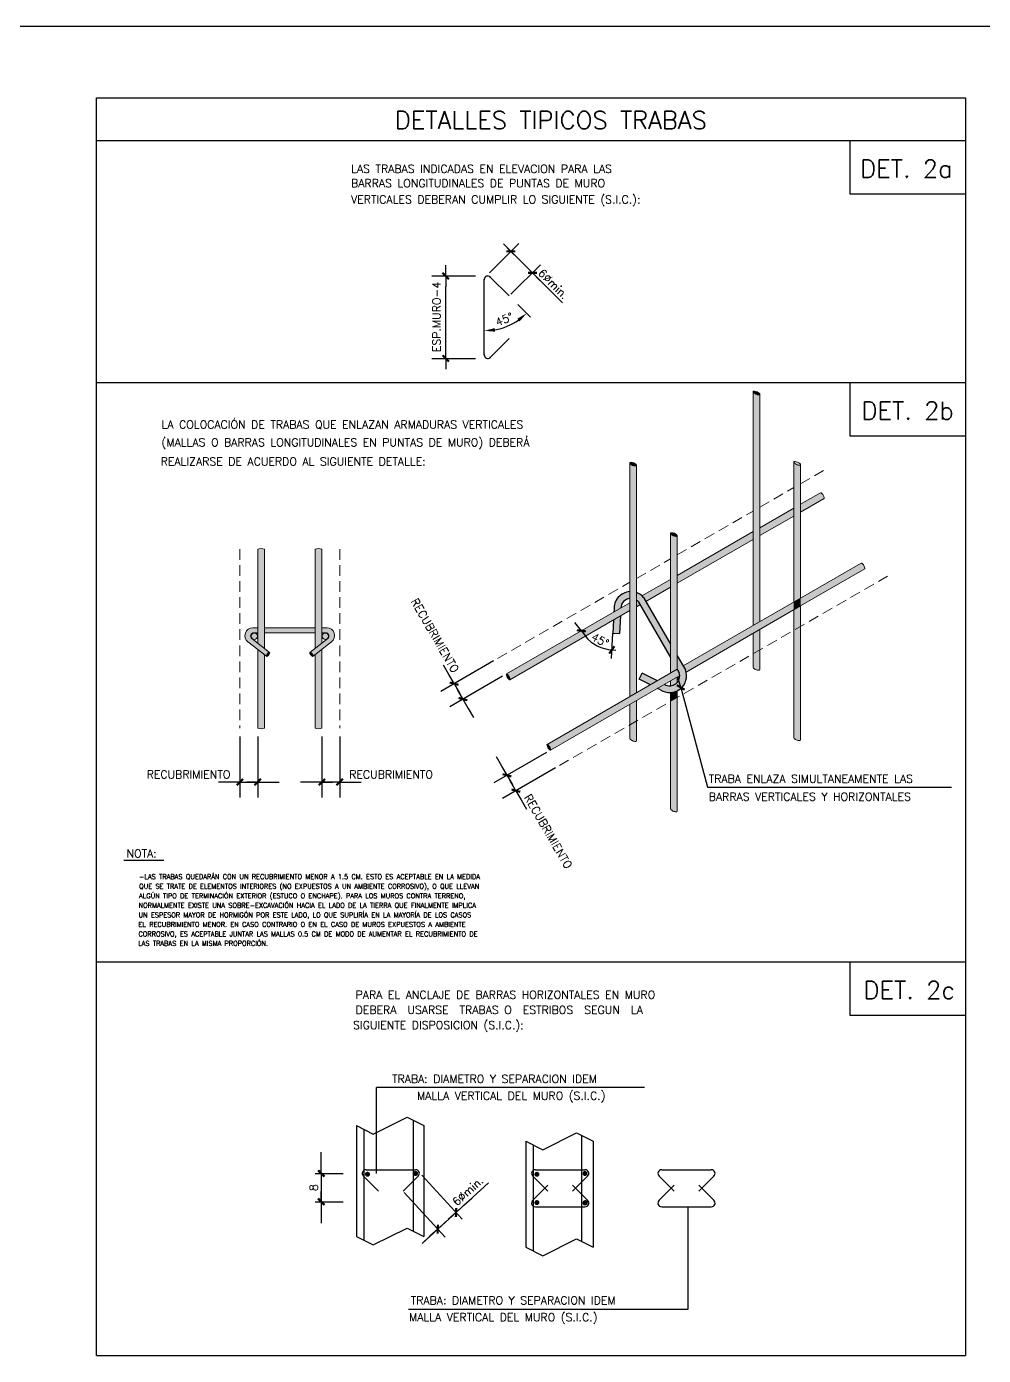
# Model space of a CAD drawing. Extents: x -5074 to 9257, y 66 to 14849.
# Drawn here: x 3174 to 4518, y 2256 to 4123 of the extents above; entities that cross this region are included whole.
import ezdxf
from ezdxf.enums import TextEntityAlignment as Align

# ---------------------------------------------------------------- set-up
doc = ezdxf.new("R2010")
doc.units = 0
doc.header["$LTSCALE"] = 30
doc.header["$MEASUREMENT"] = 0
doc.linetypes.add('DASHED', pattern=[0.75, 0.5, -0.25])
doc.layers.get('0').update_dxf_attribs({"linetype": 'CONTINUOUS'})
for name, color, linetype in [('contraflechas', 3, 'CONTINUOUS'), ('RLA-CORTES', 5, 'CONTINUOUS'), ('RLA-FORMATO', 7, 'CONTINUOUS'), ('RLA-TEXTOS1', 9, 'CONTINUOUS')]:
    doc.layers.add(name, color=color, linetype=linetype)
doc.layers.add('Structural Rebar', color=7, linetype='CONTINUOUS', lineweight=15)
doc.styles.add('ROMANS', font='romans.shx', dxfattribs={"height": 11.25})
doc.dimstyles.new('ING20', dxfattribs={"dimscale": 50, "dimtxt": 0.27, "dimasz": 0.3, "dimexe": 0.3, "dimexo": 1, "dimgap": 0.1, "dimtad": 1, "dimlfac": 0.4, "dimzin": 12, "dimdsep": 46, "dimtxsty": 'ROMANS', "dimblk1": 'TICK1', "dimblk2": 'TICK1', "dimsah": 1, "dimcen": 0.09, "dimse1": 1, "dimse2": 1, "dimclrd": 2, "dimclre": 1, "dimclrt": 3, "dimadec": 0, "dimazin": 0, "dimtfac": 1, "dimtix": 1, "dimtmove": 2, "dimatfit": 3, "dimldrblk": 'TICK1', "dimfxl": 1, "dimtolj": 1, "dimtzin": 12, "dimarcsym": 0})
doc.dimstyles.new('ING50', dxfattribs={"dimscale": 50, "dimtxt": 0.27, "dimasz": 0.3, "dimexe": 0.3, "dimexo": 1, "dimgap": 0.1, "dimtad": 1, "dimdec": 1, "dimzin": 12, "dimdsep": 46, "dimtxsty": 'ROMANS', "dimblk1": 'TICK1', "dimblk2": 'TICK1', "dimsah": 1, "dimcen": 0.09, "dimse1": 1, "dimse2": 1, "dimclrd": 2, "dimclre": 1, "dimclrt": 3, "dimadec": 0, "dimazin": 0, "dimtfac": 1, "dimtdec": 1, "dimtix": 1, "dimtmove": 2, "dimatfit": 3, "dimldrblk": 'TICK1', "dimfxl": 1, "dimtolj": 1, "dimtzin": 12, "dimarcsym": 0})

# ---------------------------------------------------------------- blocks, each defined once
blk = doc.blocks.new('TICK1')
at = {"color": 2}
for points in [[(0, 0), (-1, 0)], [(0, 0), (1, 0)]]:
    blk.add_lwpolyline(points, dxfattribs=at)
at = {"color": 2, "const_width": 0.2}
blk.add_lwpolyline([(-0.3, -0.3), (0.3, 0.3)], dxfattribs=at)
blk = doc.blocks.new('*D16')
at = {"layer": 'RLA-CORTES', "color": 2, "lineweight": -2, "transparency": 16777216}
for p, q in [((3587.5, 2526.4), (3587.5, 2541.4)), ((3587.5, 2511.4), (3587.5, 2471.6)), ((3587.5, 2456.6), (3587.5, 2441.6))]:
    blk.add_line(p, q, dxfattribs=at)
at = {"layer": 'RLA-CORTES', "color": 2, "lineweight": -2, "transparency": 16777216, "xscale": 15, "yscale": 15, "zscale": 15}
for p, rotation in [((3587.5, 2511.4), 270), ((3587.5, 2471.6), 90)]:
    blk.add_blockref('TICK1', p, dxfattribs=dict(at, rotation=rotation))
at = {"layer": 'RLA-CORTES', "color": 3, "transparency": 16777216, "insert": (3576.9, 2491.5), "char_height": 11.25, "attachment_point": 5, "rotation": 90, "style": 'ROMANS'}
blk.add_mtext('\\A1;8', dxfattribs=at)
blk = doc.blocks.new('*D17')
at = {"layer": 'RLA-CORTES', "color": 2, "lineweight": -2, "transparency": 16777216}
for p, q in [((3787.9, 2466.7), (3798.9, 2476.8)), ((3751.1, 2433.2), (3776.8, 2456.6)), ((3740.1, 2423.1), (3729, 2412.9))]:
    blk.add_line(p, q, dxfattribs=at)
at = {"layer": 'RLA-CORTES', "color": 2, "lineweight": -2, "transparency": 16777216, "xscale": 15, "yscale": 15, "zscale": 15}
for p, rotation in [((3776.8, 2456.6), 222.4095177211355), ((3751.1, 2433.2), 42.40951772113545)]:
    blk.add_blockref('TICK1', p, dxfattribs=dict(at, rotation=rotation))
at = {"layer": 'RLA-CORTES', "color": 3, "transparency": 16777216, "insert": (3793.3, 2486.5), "char_height": 11.25, "attachment_point": 5, "rotation": 42.4095, "style": 'ROMANS'}
blk.add_mtext('\\A1;6%%Cmin.', dxfattribs=at)
blk = doc.blocks.new('*D18')
at = {"layer": 'RLA-CORTES', "color": 2, "lineweight": -2, "transparency": 16777216}
blk.add_line((3762.3, 3671.7), (3762.3, 3757.6), dxfattribs=at)
at = {"layer": 'RLA-CORTES', "color": 2, "lineweight": -2, "transparency": 16777216, "xscale": 15, "yscale": 15, "zscale": 15}
for p, rotation in [((3762.3, 3772.6), 90), ((3762.3, 3656.7), 270)]:
    blk.add_blockref('TICK1', p, dxfattribs=dict(at, rotation=rotation))
at = {"layer": 'RLA-CORTES', "color": 3, "transparency": 16777216, "insert": (3749.5, 3715), "char_height": 11.25, "attachment_point": 5, "rotation": 90, "style": 'ROMANS'}
blk.add_mtext('\\A1;ESP.MURO-4', dxfattribs=at)
blk = doc.blocks.new('*D19')
at = {"layer": 'RLA-CORTES', "color": 2, "lineweight": -2, "transparency": 16777216}
blk.add_arc((3816.4, 3779.6), 84.1, 280.2315, 304.7685, dxfattribs=at)
at = {"layer": 'RLA-CORTES', "color": 2, "transparency": 16777216}
for points in [[(3862.8, 3712.5), (3866, 3708.6), (3875.9, 3720.2)], [(3831.6, 3694.4), (3831.1, 3699.4), (3816.4, 3695.5)]]:
    blk.add_solid(points, dxfattribs=at)
at = {"layer": 'RLA-CORTES', "color": 3, "transparency": 16777216, "insert": (3844.5, 3711.7), "char_height": 11.25, "attachment_point": 5, "rotation": 22.5, "style": 'ROMANS'}
blk.add_mtext('\\A1;45°', dxfattribs=at)
blk = doc.blocks.new('*D20')
at = {"layer": 'RLA-CORTES', "color": 2, "lineweight": -2, "transparency": 16777216}
blk.add_line((3864.6, 3796.6), (3873.5, 3787.7), dxfattribs=at)
at = {"layer": 'RLA-CORTES', "color": 2, "lineweight": -2, "transparency": 16777216, "xscale": 15, "yscale": 15, "zscale": 15}
for p, rotation in [((3853.9, 3807.2), 135.0000000000094), ((3884.1, 3777), 315.0000000000094)]:
    blk.add_blockref('TICK1', p, dxfattribs=dict(at, rotation=rotation))
at = {"layer": 'RLA-CORTES', "color": 3, "transparency": 16777216, "insert": (3913.5, 3761.4), "char_height": 11.25, "attachment_point": 5, "rotation": 315, "style": 'ROMANS'}
blk.add_mtext('\\A1;6%%Cmin.', dxfattribs=at)
blk = doc.blocks.new('*D71')
at = {"layer": 'RLA-CORTES', "color": 2, "lineweight": -2, "transparency": 16777216}
for p, q in [((3766.5, 3212.7), (3759, 3225.7)), ((3774, 3199.7), (3786.5, 3178)), ((3794, 3165), (3801.5, 3152.1))]:
    blk.add_line(p, q, dxfattribs=at)
at = {"layer": 'RLA-CORTES', "color": 2, "lineweight": -2, "transparency": 16777216, "xscale": 15, "yscale": 15, "zscale": 15}
for p, rotation in [((3774, 3199.7), 299.999999999034), ((3786.5, 3178), 119.999999999034)]:
    blk.add_blockref('TICK1', p, dxfattribs=dict(at, rotation=rotation))
at = {"layer": 'RLA-CORTES', "color": 3, "transparency": 16777216, "insert": (3747.2, 3267.5), "char_height": 11.25, "attachment_point": 5, "rotation": 300, "style": 'ROMANS'}
blk.add_mtext('\\A1;RECUBRIMIENTO', dxfattribs=at)
blk = doc.blocks.new('*D72')
at = {"layer": 'RLA-CORTES', "color": 2, "lineweight": -2, "transparency": 16777216}
for p, q in [((3840.9, 3083.9), (3833.4, 3096.9)), ((3860.9, 3049.3), (3848.4, 3070.9)), ((3868.4, 3036.3), (3875.9, 3023.3))]:
    blk.add_line(p, q, dxfattribs=at)
at = {"layer": 'RLA-CORTES', "color": 2, "lineweight": -2, "transparency": 16777216, "xscale": 15, "yscale": 15, "zscale": 15}
for p, rotation in [((3848.4, 3070.9), 300.0000000009022), ((3860.9, 3049.3), 120.0000000009022)]:
    blk.add_blockref('TICK1', p, dxfattribs=dict(at, rotation=rotation))
at = {"layer": 'RLA-CORTES', "color": 3, "transparency": 16777216, "insert": (3906.2, 2992.1), "char_height": 11.25, "attachment_point": 5, "rotation": 300, "style": 'ROMANS'}
blk.add_mtext('\\A1;RECUBRIMIENTO', dxfattribs=at)
blk = doc.blocks.new('*D73')
at = {"layer": 'RLA-CORTES', "color": 2, "lineweight": -2, "transparency": 16777216}
for p, q in [((3458.1, 3061.5), (3443.1, 3061.5)), ((3473.1, 3061.5), (3498.1, 3061.5)), ((3513.1, 3061.5), (3528.1, 3061.5))]:
    blk.add_line(p, q, dxfattribs=at)
at = {"layer": 'RLA-CORTES', "color": 2, "lineweight": -2, "transparency": 16777216, "xscale": 15, "yscale": 15, "zscale": 15}
for p, rotation in [((3473.1, 3061.5), 359.999999999062), ((3498.1, 3061.5), 179.999999999062)]:
    blk.add_blockref('TICK1', p, dxfattribs=dict(at, rotation=rotation))
at = {"layer": 'RLA-CORTES', "color": 3, "transparency": 16777216, "insert": (3401, 3072.1), "char_height": 11.25, "attachment_point": 5, "style": 'ROMANS'}
blk.add_mtext('\\A1;RECUBRIMIENTO', dxfattribs=at)
blk = doc.blocks.new('*D74')
at = {"layer": 'RLA-CORTES', "color": 2, "lineweight": -2, "transparency": 16777216}
for p, q in [((3573.4, 3061.5), (3558.4, 3061.5)), ((3613.4, 3061.5), (3588.4, 3061.5)), ((3628.4, 3061.5), (3643.4, 3061.5))]:
    blk.add_line(p, q, dxfattribs=at)
at = {"layer": 'RLA-CORTES', "color": 2, "lineweight": -2, "transparency": 16777216, "xscale": 15, "yscale": 15, "zscale": 15}
blk.add_blockref('TICK1', (3588.4, 3061.5), dxfattribs=at)
at = {"layer": 'RLA-CORTES', "color": 2, "lineweight": -2, "transparency": 16777216, "xscale": 15, "yscale": 15, "zscale": 15, "rotation": 180}
blk.add_blockref('TICK1', (3613.4, 3061.5), dxfattribs=at)
at = {"layer": 'RLA-CORTES', "color": 3, "transparency": 16777216, "insert": (3685.5, 3072.1), "char_height": 11.25, "attachment_point": 5, "style": 'ROMANS'}
blk.add_mtext('\\A1;RECUBRIMIENTO', dxfattribs=at)

msp = doc.modelspace()

# ---------------------------------------------------------------- hatches: boundary and pattern name
h = msp.add_hatch(color=9)
edge = h.paths.add_edge_path()
edge.add_ellipse((4198.793, 3608.116), major_axis=(-4.694, 2.003), ratio=0.37048726, start_angle=190.829749, end_angle=367.135965)
edge.add_line((4194.043, 3609.887), (4194.043, 3609.757))
edge.add_ellipse((4198.793, 3608.116), major_axis=(-4.694, 2.003), ratio=0.37048726, start_angle=10.829749, end_angle=187.135965)
edge.add_line((4203.543, 3606.345), (4203.543, 3606.476))
h = msp.add_hatch(color=9)
edge = h.paths.add_edge_path()
edge.add_ellipse((4198.793, 3608.116), major_axis=(-4.694, 2.003), ratio=0.37048726, start_angle=10.829749, end_angle=187.135965, ccw=False)
edge.add_line((4194.043, 3609.431), (4194.043, 3281.455))
edge.add_line((4194.043, 3281.455), (4203.543, 3286.94))
edge.add_line((4203.543, 3286.94), (4203.543, 3606.02))
h.paths.add_polyline_path([(4203.543, 3247.103), (4203.543, 3275.97), (4194.043, 3270.485), (4194.043, 3241.618)])
edge = h.paths.add_edge_path()
edge.add_line((4203.543, 3247.103), (4194.043, 3241.618))
edge.add_line((4194.043, 3241.618), (4194.043, 3222.903))
edge.add_ellipse((4198.793, 3221.132), major_axis=(-4.694, 2.003), ratio=0.37048726, start_angle=7.135965, end_angle=190.829749)
edge.add_line((4203.543, 3219.492), (4203.543, 3247.103))
h = msp.add_hatch(color=9)
edge = h.paths.add_edge_path()
edge.add_ellipse((4025.588, 3508.116), major_axis=(-4.694, 2.003), ratio=0.37048726, start_angle=190.829749, end_angle=367.135965)
edge.add_line((4020.838, 3509.887), (4020.838, 3509.757))
edge.add_ellipse((4025.588, 3508.116), major_axis=(-4.694, 2.003), ratio=0.37048726, start_angle=10.829749, end_angle=187.135965)
edge.add_line((4030.338, 3506.345), (4030.338, 3506.476))
h = msp.add_hatch(color=9)
edge = h.paths.add_edge_path()
edge.add_ellipse((4255.887, 3509.226), major_axis=(-4.694, 2.003), ratio=0.37048726, start_angle=190.829749, end_angle=367.135965)
edge.add_line((4251.137, 3510.997), (4251.137, 3510.867))
edge.add_ellipse((4255.887, 3509.226), major_axis=(-4.694, 2.003), ratio=0.37048726, start_angle=10.829749, end_angle=187.135965)
edge.add_line((4260.637, 3507.455), (4260.637, 3507.586))
edge = h.paths.add_edge_path()
edge.add_ellipse((4255.887, 3509.226), major_axis=(-4.694, 2.003), ratio=0.37048726, start_angle=10.829749, end_angle=187.135965, ccw=False)
edge.add_line((4251.137, 3510.867), (4251.137, 3314.418))
edge.add_line((4251.137, 3314.418), (4260.637, 3319.903))
edge.add_line((4260.637, 3319.903), (4260.637, 3507.455))
h.paths.add_polyline_path([(4260.637, 3308.933), (4251.137, 3303.449), (4251.137, 3274.581), (4260.637, 3280.066)])
edge = h.paths.add_edge_path()
edge.add_line((4260.637, 3280.066), (4251.137, 3274.581))
edge.add_line((4251.137, 3274.581), (4251.137, 3124.013))
edge.add_ellipse((4255.887, 3122.242), major_axis=(-4.694, 2.003), ratio=0.37048726, start_angle=7.135965, end_angle=190.829749)
edge.add_line((4260.637, 3120.602), (4260.637, 3280.066))
h = msp.add_hatch(color=9)
edge = h.paths.add_edge_path()
edge.add_ellipse((4025.588, 3508.116), major_axis=(-4.694, 2.003), ratio=0.37048726, start_angle=10.829749, end_angle=187.135965, ccw=False)
edge.add_line((4020.838, 3509.399), (4020.838, 3181.455))
edge.add_line((4020.838, 3181.455), (4030.338, 3186.94))
edge.add_line((4030.338, 3186.94), (4030.338, 3505.987))
h.paths.add_polyline_path([(4030.338, 3175.97), (4020.838, 3170.485), (4020.838, 3141.618), (4030.338, 3147.103)])
edge = h.paths.add_edge_path()
edge.add_line((4030.338, 3147.103), (4020.838, 3141.618))
edge.add_line((4020.838, 3141.618), (4020.838, 3122.903))
edge.add_ellipse((4025.588, 3121.132), major_axis=(-4.694, 2.003), ratio=0.37048726, start_angle=7.135965, end_angle=190.829749)
edge.add_line((4030.338, 3119.492), (4030.338, 3147.103))
h = msp.add_hatch(color=9)
edge = h.paths.add_edge_path()
edge.add_ellipse((4291.297, 3463.973), major_axis=(-2.375, 4.114), ratio=0.2937154, start_angle=180, end_angle=360)
edge.add_line((4288.922, 3468.086), (4260.637, 3451.756))
edge.add_line((4260.637, 3451.756), (4260.637, 3440.787))
edge.add_line((4260.637, 3440.787), (4293.672, 3459.859))
h.paths.add_polyline_path([(4251.137, 3435.302), (4251.137, 3446.272), (4203.543, 3418.793), (4203.543, 3407.823)])
h.paths.add_polyline_path([(4194.043, 3402.339), (4194.043, 3413.308), (4087.432, 3351.756), (4087.432, 3340.787)])
h = msp.add_hatch(color=9)
edge = h.paths.add_edge_path()
edge.add_ellipse((4082.682, 3409.226), major_axis=(-4.694, 2.003), ratio=0.37048726, start_angle=190.829749, end_angle=367.135965)
edge.add_line((4077.932, 3410.997), (4077.932, 3410.867))
edge.add_ellipse((4082.682, 3409.226), major_axis=(-4.694, 2.003), ratio=0.37048726, start_angle=10.829749, end_angle=187.135965)
edge.add_line((4087.432, 3407.455), (4087.432, 3407.586))
h = msp.add_hatch(color=9)
edge = h.paths.add_edge_path()
edge.add_ellipse((4082.682, 3409.226), major_axis=(-4.694, 2.003), ratio=0.37048726, start_angle=10.829749, end_angle=187.135965, ccw=False)
edge.add_line((4077.932, 3410.541), (4077.932, 3214.418))
edge.add_line((4077.932, 3214.418), (4087.432, 3219.903))
edge.add_line((4087.432, 3219.903), (4087.432, 3407.13))
edge = h.paths.add_edge_path()
edge.add_line((4087.432, 3180.066), (4077.932, 3174.581))
edge.add_line((4077.932, 3174.581), (4077.932, 3024.013))
edge.add_ellipse((4082.682, 3022.242), major_axis=(-4.694, 2.003), ratio=0.37048726, start_angle=7.135965, end_angle=190.829749)
edge.add_line((4087.432, 3020.602), (4087.432, 3180.066))
h.paths.add_polyline_path([(4087.432, 3208.933), (4077.932, 3203.449), (4077.932, 3196.666, 0.19647096), (4087.432, 3201.357)])
h = msp.add_hatch(color=9)
h.paths.add_polyline_path([(3498.136, 3256.706), (3507.636, 3249.321), (3507.636, 3388.563, 0.21151528), (3498.136, 3388.563)])
h.paths.add_polyline_path([(3498.136, 3137.149, 0.15202677), (3507.636, 3137.149), (3507.636, 3240.454), (3498.136, 3247.84)])
h = msp.add_hatch(color=9)
h.paths.add_polyline_path([(3588.375, 3388.563, 0.21151528), (3578.875, 3388.563), (3578.875, 3249.321), (3588.375, 3256.706)])
h.paths.add_polyline_path([(3588.375, 3247.84), (3578.875, 3240.454), (3578.875, 3137.149, 0.15202677), (3588.375, 3137.149)])
h = msp.add_hatch(color=9)
edge = h.paths.add_edge_path()
edge.add_ellipse((4348.391, 3365.083), major_axis=(-2.375, 4.114), ratio=0.2937154, start_angle=180, end_angle=360)
edge.add_line((4346.016, 3369.196), (4260.637, 3319.903))
edge.add_line((4260.637, 3319.903), (4260.637, 3308.933))
edge.add_line((4260.637, 3308.933), (4350.766, 3360.969))
h.paths.add_polyline_path([(4251.137, 3303.449), (4251.137, 3314.418), (4095.66, 3224.653), (4098.873, 3219.088, -0.03356521), (4099.807, 3216.078)])
edge = h.paths.add_edge_path()
edge.add_arc((4076.944, 3210.633), 14.002, 1.337338, 18.442241)
edge.add_line((4090.227, 3215.063), (4087.432, 3219.903))
edge.add_line((4087.432, 3219.903), (3904.877, 3114.505))
edge.add_ellipse((3907.102, 3110.305), major_axis=(-2.375, 4.114), ratio=0.2937154, start_angle=180, end_angle=360, ccw=False)
edge.add_line((3909.627, 3106.277), (4090.942, 3210.96))
h = msp.add_hatch(color=9)
h.paths.add_polyline_path([(4077.932, 3335.302), (4077.932, 3346.272), (4037.87, 3323.142, -0.03392655), (4040.107, 3320.873), (4043.315, 3315.316)])
h.paths.add_polyline_path([(4032.383, 3315.251, 0.0481882), (4030.338, 3317.003), (4030.338, 3307.823), (4035.088, 3310.566)])
h.paths.add_polyline_path([(4020.838, 3313.308), (3952.816, 3274.035), (3958.716, 3266.472), (4020.838, 3302.339)])
at = {"true_color": 0x8a8a8a}
h = msp.add_hatch(color=252, dxfattribs=at)
h.paths.add_polyline_path([(4007.846, 3294.837), (3998.004, 3289.155), (3996.94, 3270.62), (4006.424, 3270.075)])
h.paths.add_polyline_path([(4020.838, 3319.469), (4020.838, 3329, 0.4166961), (3998.85, 3303.89), (3998.655, 3300.501), (4008.301, 3306.07, -0.37328348)])
h = msp.add_hatch(color=252, dxfattribs=at)
h.paths.add_polyline_path([(4040.107, 3320.873, 0.12840214), (4030.338, 3327.625), (4030.338, 3317.003, -0.0481882), (4032.383, 3315.251), (4077.932, 3236.358), (4077.932, 3255.358)])
h.paths.add_polyline_path([(4087.432, 3238.903), (4087.432, 3219.903), (4090.227, 3215.063, -0.0747731), (4090.942, 3210.96), (4099.807, 3216.078, 0.03356521), (4098.873, 3219.088)])
h.paths.add_polyline_path([(4099.807, 3216.078), (4090.942, 3210.96, -0.59301718), (4069.662, 3198.674), (4059.972, 3193.079), (4063.79, 3191.157, 0.6836256)])
h.paths.add_polyline_path([(4038.294, 3214.624), (4034.023, 3206.138), (4049.82, 3198.188), (4059.662, 3203.87)])
for points in [[(4260.637, 3319.903), (4251.137, 3314.418), (4251.137, 3303.449), (4260.637, 3308.933)], [(4087.432, 3189.601, -0.10552244), (4077.932, 3187.152), (4077.932, 3174.581), (4087.432, 3180.066)]]:
    msp.add_hatch(color=9).paths.add_polyline_path(points)
at = {"true_color": 0x696969}
h = msp.add_hatch(color=251, dxfattribs=at)
edge = h.paths.add_edge_path()
edge.add_arc((3492.689, 3266.64), 4.5, 90, 232.138547, ccw=False)
edge.add_line((3492.689, 3271.14), (3498.136, 3271.14))
edge.add_line((3498.136, 3271.14), (3498.136, 3278.14))
edge.add_line((3498.136, 3278.14), (3491.231, 3278.14))
edge.add_arc((3491.231, 3267.14), 11, 90, 232.138547)
edge.add_line((3484.48, 3258.456), (3510.575, 3238.169))
edge.add_ellipse((3512.723, 3240.933), major_axis=(-2.148, -2.763), ratio=0.37787203, start_angle=180, end_angle=360, ccw=False)
edge.add_line((3512.783, 3245.319), (3489.927, 3263.088))
h = msp.add_hatch(color=1)
h.paths.add_polyline_path([(3497.836, 3266.39, 1), (3488.936, 3266.39, 1)])
h.paths.add_polyline_path([(3588.675, 3266.39, 1), (3597.575, 3266.39, 1)])
msp.add_hatch(color=251, dxfattribs=at).paths.add_polyline_path([(3578.875, 3278.14), (3507.636, 3278.14), (3507.636, 3271.14), (3578.875, 3271.14)])
h = msp.add_hatch(color=251, dxfattribs=at)
edge = h.paths.add_edge_path()
edge.add_line((3595.28, 3278.14), (3588.375, 3278.14))
edge.add_line((3588.375, 3278.14), (3588.375, 3271.14))
edge.add_line((3588.375, 3271.14), (3593.822, 3271.14))
edge.add_arc((3593.822, 3266.64), 4.5, -52.138547, 90, ccw=False)
edge.add_line((3596.584, 3263.088), (3571.64, 3243.696))
edge.add_ellipse((3573.788, 3240.933), major_axis=(2.148, -2.763), ratio=0.37787203, start_angle=0, end_angle=180, ccw=False)
edge.add_line((3578.025, 3239.793), (3602.031, 3258.456))
edge.add_arc((3595.28, 3267.14), 11, 307.861453, 450)
h = msp.add_hatch(color=9)
edge = h.paths.add_edge_path()
edge.add_line((3958.716, 3266.472), (3952.816, 3274.035))
edge.add_line((3952.816, 3274.035), (3848.075, 3213.564))
edge.add_ellipse((3850.008, 3209.195), major_axis=(-2.375, 4.114), ratio=0.2937154, start_angle=180, end_angle=360, ccw=False)
edge.add_line((3852.825, 3205.336), (3958.716, 3266.472))
h = msp.add_hatch(color=251, dxfattribs=at)
edge = h.paths.add_edge_path()
edge.add_ellipse((3512.723, 3240.933), major_axis=(-2.148, -2.763), ratio=0.37787203, start_angle=0, end_angle=180)
edge.add_ellipse((3512.723, 3240.933), major_axis=(-2.148, -2.763), ratio=0.37787203, start_angle=180, end_angle=360)
h = msp.add_hatch(color=251, dxfattribs=at)
edge = h.paths.add_edge_path()
edge.add_ellipse((3573.788, 3240.933), major_axis=(2.148, -2.763), ratio=0.37787203, start_angle=0, end_angle=180)
edge.add_ellipse((3573.788, 3240.933), major_axis=(2.148, -2.763), ratio=0.37787203, start_angle=180, end_angle=360)
h = msp.add_hatch(color=9)
edge = h.paths.add_edge_path()
edge.add_ellipse((3850.008, 3209.195), major_axis=(-2.375, 4.114), ratio=0.2937154, start_angle=180, end_angle=360)
edge.add_ellipse((3850.008, 3209.195), major_axis=(-2.375, 4.114), ratio=0.2937154, start_angle=0, end_angle=180)
h = msp.add_hatch(color=9)
edge = h.paths.add_edge_path()
edge.add_ellipse((3907.102, 3110.305), major_axis=(-2.375, 4.114), ratio=0.2937154, start_angle=180, end_angle=360)
edge.add_ellipse((3907.102, 3110.305), major_axis=(-2.375, 4.114), ratio=0.2937154, start_angle=0, end_angle=180)

# ---------------------------------------------------------------- linework, layer by layer
at = {"color": 3}
for p, q in [((4032.383, 3315.251), (4077.932, 3236.358)), ((4040.107, 3320.873), (4077.932, 3255.358)), ((3998.004, 3289.155), (3996.94, 3270.62)), ((3998.85, 3303.89), (3998.655, 3300.501)), ((4007.846, 3294.837), (4006.424, 3270.075)), ((3996.94, 3270.62), (4006.424, 3270.075)), ((4087.432, 3238.903), (4098.873, 3219.088)), ((4034.023, 3206.138), (4038.294, 3214.624)), ((4059.662, 3203.87), (4038.294, 3214.624)), ((4087.432, 3219.903), (4090.227, 3215.063)), ((4049.82, 3198.188), (4034.023, 3206.138)), ((4063.79, 3191.157), (4059.972, 3193.079))]:
    msp.add_line(p, q, dxfattribs=at)
at = {"color": 2, "const_width": 3}
msp.add_lwpolyline([(3991.932, 3241.918), (3999.299, 3252.297)], dxfattribs=at)
at = {"color": 3}
for centre, radius, start, end in [((4022.293, 3305.543), 23.502, 93.549439, 184.034647), ((4022.293, 3305.543), 23.502, 40.714651, 69.982109), ((4022.293, 3305.543), 14.002, 95.964625, 177.843714), ((4022.293, 3305.543), 14.002, 95.964625, 177.843714), ((4022.293, 3305.543), 14.002, 43.895305, 54.930691), ((4022.293, 3305.543), 23.502, 17.161602, 19.285349), ((4076.944, 3210.633), 23.502, 235.965353, 21.08509), ((4076.944, 3210.633), 14.002, 238.662662, 18.442241)]:
    msp.add_arc(centre, radius, start, end, dxfattribs=at)
at = {"color": 2}
msp.add_arc((3999.728, 3301.12), 54.169, 225.916886, 271.673548, dxfattribs=at)
at = {"layer": 'RLA-CORTES', "color": 2}
for p, q in [((3271.795, 4023.103), (4492.423, 4023.103)), ((3271.795, 3623.103), (3271.795, 4023.103)), ((4492.423, 4023.103), (4492.423, 3623.103)), ((4330.142, 3963.092), (4330.142, 3888.092)), ((4330.142, 3888.092), (4492.423, 3888.092)), ((3843.341, 3817.794), (3926.428, 3734.708)), ((3271.795, 3623.103), (4492.423, 3623.103)), ((3271.795, 2808.82), (3271.795, 3623.103)), ((4330.142, 3623.103), (4330.142, 3548.103)), ((3271.795, 2255.687), (3271.795, 2915.461)), ((4492.423, 2915.461), (4492.423, 2255.687)), ((3271.795, 2808.82), (4492.423, 2808.82)), ((4330.142, 2808.82), (4330.142, 2733.82)), ((3636.935, 2578.655), (3660.597, 2566.824)), ((3660.597, 2566.824), (3707.92, 2590.486)), ((3707.92, 2590.486), (3731.581, 2578.655)), ((3716.616, 2586.138), (3716.616, 2430.301)), ((3647.373, 2573.436), (3647.373, 2417.599)), ((3898.62, 2544.718), (3945.943, 2568.379)), ((3945.943, 2568.379), (3969.605, 2556.548)), ((3953.087, 2564.807), (3953.087, 2415.871)), ((3874.958, 2556.548), (3898.62, 2544.718)), ((3885.268, 2551.394), (3885.268, 2402.457)), ((3646.597, 2507.609), (3667.81, 2486.396)), ((3650.345, 2516.656), (3719.993, 2516.656)), ((3723.74, 2507.609), (3702.527, 2486.396)), ((3884.491, 2507.609), (3905.705, 2486.396)), ((3888.239, 2516.656), (3957.887, 2516.656)), ((3961.635, 2507.609), (3940.422, 2486.396)), ((3728.996, 2412.936), (3822.598, 2498.436)), ((3884.491, 2473.645), (3905.705, 2494.858)), ((3961.635, 2473.645), (3940.422, 2494.858)), ((3888.239, 2464.597), (3957.887, 2464.597)), ((3660.597, 2410.988), (3707.92, 2434.649)), ((3707.92, 2434.649), (3731.581, 2422.818)), ((3636.935, 2422.818), (3660.597, 2410.988)), ((3898.62, 2395.781), (3945.943, 2419.443)), ((3945.943, 2419.443), (3969.605, 2407.612)), ((3874.958, 2407.612), (3898.62, 2395.781)), ((3271.795, 2255.687), (4492.423, 2255.687)), ((3271.795, 2255.687), (4492.423, 2255.687))]:
    msp.add_line(p, q, dxfattribs=at)
at = {"layer": 'RLA-CORTES', "color": 1}
for p, q in [((3823.824, 3777.064), (3865.214, 3818.454)), ((3804.26, 3772.566), (3742.933, 3772.566)), ((3853.968, 3746.92), (3895.358, 3788.311)), ((3863.448, 3732.587), (3881.186, 3714.848)), ((3742.639, 3656.691), (3804.145, 3656.691)), ((3994.92, 3234.987), (3996.965, 3270.618)), ((3829.451, 3231.679), (3755.353, 3188.898)), ((3841.951, 3210.028), (3767.853, 3167.247)), ((3473.136, 3125.482), (3473.136, 3039.921)), ((3498.136, 3125.482), (3498.136, 3039.921)), ((3588.375, 3125.482), (3588.375, 3039.921)), ((3613.375, 3125.482), (3613.375, 3039.921)), ((3903.796, 3102.911), (3829.698, 3060.13)), ((3916.296, 3081.26), (3842.198, 3038.48)), ((4041.737, 2632.273), (3664.821, 2632.273)), ((3664.821, 2511.357), (3664.821, 2632.273)), ((3578.689, 2511.357), (3618.039, 2511.357)), ((3785.567, 2446.957), (3728.705, 2509.207)), ((3761.66, 2421.658), (3704.134, 2484.637)), ((3578.689, 2471.647), (3618.039, 2471.647)), ((4102.141, 2464.597), (4102.141, 2320.396)), ((4102.141, 2320.396), (3709.771, 2320.396))]:
    msp.add_line(p, q, dxfattribs=at)
at = {"layer": 'RLA-CORTES', "color": 7}
for p, q in [((3816.397, 3661.691), (3816.397, 3767.566)), ((3824.933, 3771.101), (3851.541, 3744.493)), ((3824.933, 3658.155), (3851.541, 3684.763)), ((4061.927, 2507.609), (4083.14, 2486.396)), ((4065.675, 2516.656), (4135.323, 2516.656)), ((4139.071, 2507.609), (4117.857, 2486.396)), ((4061.927, 2473.645), (4083.14, 2494.858)), ((4139.071, 2473.645), (4117.857, 2494.858)), ((4065.675, 2464.597), (4135.323, 2464.597))]:
    msp.add_line(p, q, dxfattribs=at)
at = {"layer": 'RLA-CORTES', "color": 2, "linetype": 'Continuous'}
for p, q in [((3271.795, 3623.103), (4492.423, 3623.103)), ((4492.423, 3623.103), (4492.423, 2808.82)), ((4330.142, 3548.103), (4492.423, 3548.103)), ((4330.142, 2733.82), (4492.423, 2733.82))]:
    msp.add_line(p, q, dxfattribs=at)
at = {"layer": 'RLA-CORTES', "color": 5}
for p, q in [((3636.935, 2578.655), (3636.935, 2422.818)), ((3731.581, 2578.655), (3731.581, 2422.818)), ((3874.958, 2556.548), (3874.958, 2407.612)), ((3969.605, 2556.548), (3969.605, 2407.612))]:
    msp.add_line(p, q, dxfattribs=at)
at = {"layer": 'RLA-CORTES', "color": 2, "const_width": 3.5}
for points in [[(3650.678, 2510.224, 1), (3654.178, 2510.224, 1)], [(3718.243, 2511.356, 1), (3721.743, 2511.356, 1)], [(3888.573, 2510.224, 1), (3892.073, 2510.224, 1)], [(3956.137, 2511.356, 1), (3959.637, 2511.356, 1)], [(3888.573, 2470.451, -1), (3892.073, 2470.451, -1)], [(3956.137, 2469.897, -1), (3959.637, 2469.897, -1)], [(3956.429, 2470.451, -1), (3959.929, 2470.451, -1)]]:
    msp.add_lwpolyline(points, format="xyb", close=True, dxfattribs=at)
at = {"layer": 'RLA-CORTES', "color": 7}
for centre, radius, start, end in [((3821.397, 3767.566), 5, 45, 180), ((3821.397, 3661.691), 5, 180, 315), ((4065.675, 2511.356), 5.3, 90, 225), ((4135.323, 2511.356), 5.3, 315, 90), ((4065.675, 2469.897), 5.3, 135, 270), ((4135.323, 2469.897), 5.3, 270, 45)]:
    msp.add_arc(centre, radius, start, end, dxfattribs=at)
at = {"layer": 'RLA-CORTES', "color": 2}
for centre, start, end in [((3650.345, 2511.356), 90, 225), ((3719.993, 2511.356), 315, 90), ((3888.239, 2511.356), 90, 225), ((3957.887, 2511.356), 315, 90), ((3888.239, 2469.897), 135, 270), ((3957.887, 2469.897), 270, 45)]:
    msp.add_arc(centre, 5.3, start, end, dxfattribs=at)
at = {"layer": 'RLA-CORTES', "color": 7}
for p in [(3816.397, 3767.566), (3816.397, 3767.566), (3824.933, 3771.101), (3816.397, 3661.691), (3816.397, 3661.691), (3824.933, 3658.155)]:
    msp.add_point(p, dxfattribs=at)
at = {"layer": 'RLA-FORMATO', "color": 6, "linetype": 'Continuous'}
msp.add_line((5686.9, 4123.098), (-58.1, 4123.098), dxfattribs=at)
at = {"layer": 'RLA-TEXTOS1', "color": 2}
for p, q in [((3271.795, 3963.092), (4492.423, 3963.092)), ((3271.795, 2255.687), (4492.425, 2255.687))]:
    msp.add_line(p, q, dxfattribs=at)
at = {"layer": 'RLA-TEXTOS1'}
msp.add_line((3310.069, 2951.823), (3366.461, 2951.823), dxfattribs=at)
at = {"layer": 'Structural Rebar', "color": 4}
for p, q in [((4194.043, 3609.887), (4194.043, 3281.455)), ((4203.543, 3286.94), (4203.543, 3606.476)), ((4251.137, 3510.997), (4251.137, 3314.418)), ((4020.838, 3509.887), (4020.838, 3181.455)), ((4030.338, 3186.94), (4030.338, 3506.476)), ((4260.637, 3319.903), (4260.637, 3507.586)), ((4260.637, 3451.756), (4288.922, 3468.086)), ((4293.672, 3459.859), (4260.637, 3440.787)), ((4203.543, 3418.793), (4251.137, 3446.272)), ((4251.137, 3435.302), (4203.543, 3407.823)), ((4077.932, 3410.997), (4077.932, 3214.418)), ((4087.432, 3351.756), (4194.043, 3413.308)), ((4087.432, 3219.903), (4087.432, 3407.586)), ((4194.043, 3402.339), (4087.432, 3340.787)), ((3498.136, 3388.563), (3498.136, 3256.706)), ((3507.636, 3249.321), (3507.636, 3388.563)), ((3578.875, 3388.563), (3578.875, 3249.321)), ((3588.375, 3256.706), (3588.375, 3388.563)), ((4260.637, 3319.903), (4346.016, 3369.196)), ((4037.87, 3323.142), (4077.932, 3346.272)), ((4350.766, 3360.969), (4260.637, 3308.933)), ((4077.932, 3335.302), (4043.315, 3315.316)), ((3847.633, 3213.308), (4020.838, 3313.308)), ((4035.088, 3310.566), (4030.338, 3307.823)), ((4095.66, 3224.653), (4260.637, 3319.903)), ((4260.637, 3308.933), (4099.807, 3216.078)), ((4260.637, 3120.602), (4260.637, 3308.933)), ((4020.838, 3302.339), (3852.383, 3205.081)), ((4251.137, 3303.449), (4251.137, 3124.013)), ((4194.043, 3270.485), (4194.043, 3222.903)), ((4203.543, 3219.492), (4203.543, 3275.97)), ((3498.136, 3247.84), (3498.136, 3137.149)), ((3507.636, 3137.149), (3507.636, 3240.454)), ((3578.875, 3240.454), (3578.875, 3137.149)), ((3588.375, 3137.149), (3588.375, 3247.84)), ((3904.727, 3114.418), (4087.432, 3219.903)), ((4090.942, 3210.96), (3909.477, 3106.191)), ((4077.932, 3203.449), (4077.932, 3196.666)), ((4087.432, 3201.357), (4087.432, 3208.933)), ((4030.338, 3119.492), (4030.338, 3175.97)), ((4077.932, 3187.152), (4077.932, 3024.013)), ((4087.432, 3020.602), (4087.432, 3189.601)), ((4020.838, 3170.485), (4020.838, 3122.903))]:
    msp.add_line(p, q, dxfattribs=at)
at = {"layer": 'Structural Rebar', "color": 2, "linetype": 'DASHED'}
for p, q in [((4260.637, 3480.624), (4296.214, 3501.164)), ((4203.543, 3447.661), (4251.137, 3475.139)), ((4087.432, 3380.624), (4194.043, 3442.176)), ((3473.136, 3388.563), (3473.136, 3137.364)), ((3613.375, 3388.563), (3613.375, 3137.364)), ((4030.338, 3347.661), (4077.932, 3375.139)), ((4383.058, 3350.746), (3921.977, 3084.54)), ((3835.133, 3234.959), (4020.838, 3342.176))]:
    msp.add_line(p, q, dxfattribs=at)
at = {"layer": 'Structural Rebar', "color": 3}
for p, q in [((3491.231, 3278.14), (3498.136, 3278.14)), ((3492.689, 3271.14), (3498.136, 3271.14)), ((3507.636, 3278.14), (3578.875, 3278.14)), ((3507.636, 3271.14), (3578.875, 3271.14)), ((3588.375, 3278.14), (3595.875, 3278.14)), ((3588.375, 3271.14), (3593.875, 3271.14)), ((3484.48, 3258.456), (3510.575, 3238.169)), ((3489.927, 3263.088), (3514.871, 3243.696)), ((3596.584, 3263.088), (3571.64, 3243.696)), ((3602.031, 3258.456), (3575.936, 3238.169))]:
    msp.add_line(p, q, dxfattribs=at)
for centre in [(3493.386, 3266.39), (3593.125, 3266.39)]:
    msp.add_circle(centre, 4.45, dxfattribs=at)
at = {"layer": 'Structural Rebar', "color": 4}
for centre, radius, start, end in [((3502.886, 3377.837), 11.731, 66.114189, 113.885811), ((3583.625, 3377.837), 11.731, 66.114189, 113.885811), ((3502.886, 3152.41), 15.983, 252.711397, 287.288603), ((3583.625, 3152.41), 15.983, 252.711397, 287.288603)]:
    msp.add_arc(centre, radius, start, end, dxfattribs=at)
at = {"layer": 'Structural Rebar', "color": 3}
for centre, radius, start, end in [((3491.231, 3267.14), 11, 90, 232.138547), ((3492.689, 3266.64), 4.5, 90, 232.138547), ((3593.822, 3266.64), 4.5, 307.861453, 90), ((3595.28, 3267.14), 11, 307.861453, 90)]:
    msp.add_arc(centre, radius, start, end, dxfattribs=at)
at = {"layer": 'Structural Rebar', "color": 4}
for centre, major_axis, ratio in [((4198.793, 3608.116), (-4.694, 2.003), 0.37048726), ((4025.588, 3508.116), (-4.694, 2.003), 0.37048726), ((4255.887, 3509.226), (-4.694, 2.003), 0.37048726), ((4082.682, 3409.226), (-4.694, 2.003), 0.37048726), ((3850.008, 3209.195), (-2.375, 4.114), 0.2937154), ((3907.102, 3110.305), (-2.375, 4.114), 0.2937154)]:
    msp.add_ellipse(centre, major_axis=major_axis, ratio=ratio, dxfattribs=at)
for centre, major_axis, ratio, start_param, end_param in [((4291.297, 3463.973), (-2.375, 4.114), 0.2937154, 3.14159265, 6.28318531), ((4348.391, 3365.083), (-2.375, 4.114), 0.2937154, 3.14159265, 6.28318531), ((4198.793, 3221.132), (-4.694, 2.003), 0.37048726, 0.12454609, 3.33060743), ((4025.588, 3121.132), (-4.694, 2.003), 0.37048726, 0.12454609, 3.33060743), ((4255.887, 3122.242), (-4.694, 2.003), 0.37048726, 0.12454609, 3.33060743), ((4082.682, 3022.242), (-4.694, 2.003), 0.37048726, 0.12454609, 3.33060743)]:
    msp.add_ellipse(centre, major_axis=major_axis, ratio=ratio, start_param=start_param, end_param=end_param, dxfattribs=at)
at = {"layer": 'Structural Rebar', "color": 3}
msp.add_ellipse((3512.723, 3240.933), major_axis=(-2.148, -2.763), ratio=0.37787203, dxfattribs=at)
at = {"layer": 'Structural Rebar', "color": 3, "extrusion": (0, 0, -1)}
msp.add_ellipse((3573.788, 3240.933), major_axis=(2.148, -2.763), ratio=0.37787203, dxfattribs=at)

# ---------------------------------------------------------------- block references
at = {"color": 2, "xscale": 14.99999999999986, "yscale": 14.99999999999986, "zscale": 14.99999999999986, "rotation": 127.9584429119677}
msp.add_blockref('TICK1', (3952.816, 3274.035), dxfattribs=at)

# ---------------------------------------------------------------- texts
at = {"color": 3, "insert": (3979.151, 3260.956), "char_height": 11.25, "attachment_point": 5, "rotation": 331.516391, "style": 'ROMANS'}
msp.add_mtext('\\A1;45°', dxfattribs=at)
at = {"layer": 'RLA-CORTES', "color": 5, "style": 'ROMANS'}
for s, p in [('DET. 2a', (4409.373, 3910.849)), ('DET. 2b', (4411.256, 3570.86)), ('DET. 2c', (4413.519, 2756.577))]:
    msp.add_text(s, height=25, dxfattribs=at).set_placement(p, align=Align.CENTER)
at = {"layer": 'RLA-CORTES', "color": 9, "style": 'ROMANS'}
for s, p in [('TRABA: DIAMETRO Y SEPARACION IDEM', (3686.851, 2638.707)), (' MALLA VERTICAL DEL MURO (S.I.C.)', (3714.202, 2614.997)), ('TRABA: DIAMETRO Y SEPARACION IDEM', (3713.147, 2327.44)), (' MALLA VERTICAL DEL MURO (S.I.C.)', (3703.022, 2303.731))]:
    msp.add_text(s, height=11.25, dxfattribs=at).set_placement(p)
at = {"layer": 'RLA-TEXTOS1', "color": 5, "style": 'ROMANS'}
msp.add_text('DETALLES TIPICOS TRABAS ', height=25, dxfattribs=at).set_placement((3690.918, 3979.169))
at = {"layer": 'RLA-TEXTOS1', "color": 9, "style": 'ROMANS'}
for s, p in [('LAS TRABAS INDICADAS EN ELEVACION PARA LAS', (3629.376, 3917.56)), ('BARRAS LONGITUDINALES DE PUNTAS DE MURO', (3629.376, 3897.351)), ('VERTICALES DEBERAN CUMPLIR LO SIGUIENTE (S.I.C.):', (3629.376, 3874.521)), ('LA COLOCACIÓN DE TRABAS QUE ENLAZAN ARMADURAS VERTICALES ', (3363.113, 3558.22)), ('(MALLAS O BARRAS LONGITUDINALES EN PUNTAS DE MURO) DEBERÁ ', (3363.113, 3533.205)), (' REALIZARSE DE ACUERDO AL SIGUIENTE DETALLE:', (3354.13, 3506.263)), ('TRABA ENLAZA SIMULTANEAMENTE LAS', (4131.742, 3060.465)), ('BARRAS VERTICALES Y HORIZONTALES', (4131.742, 3035.22)), ('PARA EL ANCLAJE DE BARRAS HORIZONTALES EN MURO ', (3635.664, 2756.942)), ('DEBERA  USARSE  TRABAS O  ESTRIBOS  SEGUN  LA', (3635.664, 2735.664)), (' SIGUIENTE DISPOSICION (S.I.C.):', (3624.451, 2714.219))]:
    msp.add_text(s, height=11.25, dxfattribs=at).set_placement(p)
at = {"layer": 'RLA-TEXTOS1', "style": 'ROMANS'}
for s, height, p in [('NOTA:', 11.252, (3313.88, 2955.32)), ('-LAS TRABAS QUEDARÁN CON UN RECUBRIMIENTO MENOR A 1.5 CM. ESTO ES ACEPTABLE EN LA MEDIDA', 6.7512, (3331.611, 2925.037)), ('QUE SE TRATE DE ELEMENTOS INTERIORES (NO EXPUESTOS A UN AMBIENTE CORROSIVO), O QUE LLEVAN', 6.7512, (3331.611, 2911.594)), ('ALGÚN TIPO DE TERMINACIÓN EXTERIOR (ESTUCO O ENCHAPE). PARA LOS MUROS CONTRA TERRENO,', 6.7512, (3331.611, 2898.152)), ('NORMALMENTE EXISTE UNA SOBRE-EXCAVACIÓN HACIA EL LADO DE LA TIERRA QUE FINALMENTE IMPLICA', 6.7512, (3330.828, 2884.766)), ('UN ESPESOR MAYOR DE HORMIGÓN POR ESTE LADO, LO QUE SUPLIRÍA EN LA MAYORÍA DE LOS CASOS', 6.7512, (3330.828, 2871.323)), ('EL RECUBRIMIENTO MENOR. EN CASO CONTRARIO O EN EL CASO DE MUROS EXPUESTOS A AMBIENTE ', 6.7512, (3330.755, 2858.017)), ('LAS TRABAS EN LA MISMA PROPORCIÓN.', 6.7512, (3330.318, 2831.321)), ('CORROSIVO, ES ACEPTABLE JUNTAR LAS MALLAS 0.5 CM DE MODO DE AUMENTAR EL RECUBRIMIENTO DE ', 6.7512, (3330.755, 2844.575))]:
    msp.add_text(s, height=height, dxfattribs=at).set_placement(p)

# ---------------------------------------------------------------- dimensions: what is measured, and where the dimension line sits
at = {"layer": 'RLA-CORTES', "color": 2}
for base, p1, p2, angle, text, picture, middle in [((3884.092, 3777.044), (3853.948, 3807.188), (3884.092, 3777.044), 315, '6%%Cmin.', '*D20', (3913.522, 3761.428)), ((3786.547, 3178.04), (3774.047, 3199.691), (3786.547, 3178.04), 120, 'RECUBRIMIENTO', '*D71', (3747.171, 3267.49)), ((3848.391, 3070.923), (3860.891, 3049.272), (3848.391, 3070.923), 300, 'RECUBRIMIENTO', '*D72', (3906.169, 2992.098)), ((3498.136, 3061.506), (3473.136, 3061.506), (3498.136, 3061.506), 180, 'RECUBRIMIENTO', '*D73', (3400.982, 3072.131)), ((3588.375, 3061.506), (3613.375, 3061.506), (3588.375, 3061.506), 0, 'RECUBRIMIENTO', '*D74', (3685.529, 3072.131)), ((3776.776, 2456.58), (3751.146, 2433.169), (3776.776, 2456.58), 42.409518, '6%%Cmin.', '*D17', (3793.274, 2486.541))]:
    dim = msp.add_linear_dim(base=base, p1=p1, p2=p2, angle=angle, text=text, dimstyle='ING20', dxfattribs=at)
    dim.commit()
    dim.dimension.update_dxf_attribs({"geometry": picture, "text_midpoint": middle, "dimtype": 160})
at = {"layer": 'RLA-CORTES'}
dim = msp.add_linear_dim(base=(3762.321, 3772.566), p1=(3762.321, 3656.691), p2=(3762.321, 3772.566), angle=90, text='ESP.MURO-4', dimstyle='ING20', dxfattribs=at)
dim.commit()
dim.dimension.update_dxf_attribs({"geometry": '*D18', "text_midpoint": (3749.526, 3715.022), "dimtype": 160})
dim = msp.add_angular_dim_2l(base=(3838.167, 3698.392), line1=((3855.854, 3740.18), (3882.462, 3713.572)), line2=((3816.397, 3661.691), (3816.397, 3767.566)), dimstyle='ING20', dxfattribs=at)
dim.commit()
dim.dimension.update_dxf_attribs({"geometry": '*D19', "text_midpoint": (3844.519, 3711.745)})
dim = msp.add_linear_dim(base=(3587.549, 2471.647), p1=(3604.321, 2511.357), p2=(3604.321, 2471.647), angle=90, text='8', dimstyle='ING20', dxfattribs=at)
dim.commit()
dim.dimension.update_dxf_attribs({"geometry": '*D16', "text_midpoint": (3576.924, 2491.502)})

# ---------------------------------------------------------------- leaders
at = {"layer": 'contraflechas', "color": 3}
msp.add_leader([(4092.416, 3194.45), (4129.962, 3054.203), (4472.677, 3054.203)], dimstyle='ING50', dxfattribs=at)

doc.saveas('drawing.dxf')
